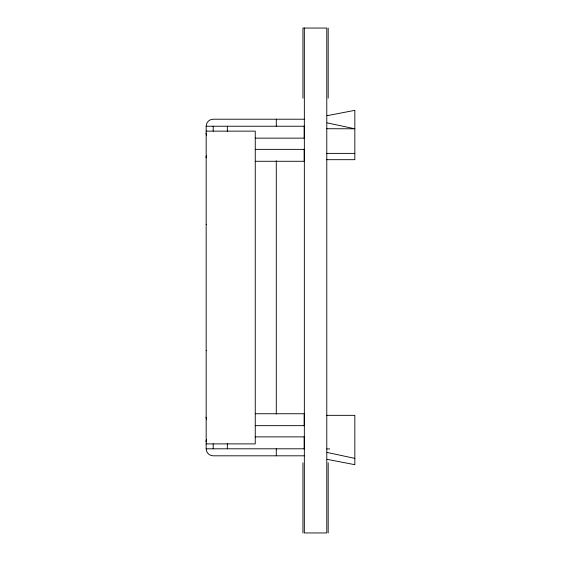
<?xml version="1.0" encoding="UTF-8"?>
<svg xmlns="http://www.w3.org/2000/svg" width="561" height="561" viewBox="0 0 561 561"><rect width="100%" height="100%" fill="white"/><g stroke="black" fill="none" stroke-linecap="round" stroke-linejoin="round"><path stroke-width="0.84" d="M327.189 115.671L354.833 110.342L354.833 159.682L326.783 159.682M326.783 128.728L354.833 128.792L327.189 122.88M304.343 119.213L213.18 119.213A7.013 7.013 0 0 0 206.168 126.225L206.168 448.8A7.013 7.013 0 0 0 213.18 455.812L304.343 455.812M206.168 126.225L304.343 126.225M206.168 131.134L255.255 131.134L255.255 443.891L206.168 443.891M255.255 138.146L304.343 138.146M255.255 149.366L304.343 149.366M326.783 153.384L354.833 153.384M255.374 161.288L304.202 161.288L304.202 149.366M206.168 224.4L206.588 224.4M206.168 350.625L206.588 350.625M255.374 413.738L304.202 413.738L304.202 425.659M326.783 415.343L354.833 415.343L354.833 464.683L327.189 459.354M255.255 425.659L304.343 425.659M255.255 436.879L304.343 436.879M206.168 448.8L304.343 448.8M326.783 448.933L329.728 448.933M327.189 452.461L354.833 458.379M206.588 135.636L206.168 133.238L206.511 135.404M206.588 419.642L206.168 417.244L206.511 419.411M328.185 28.05L328.185 98.175M328.185 462.825L328.185 532.95M304.343 28.05L304.343 532.95L326.783 532.95L326.783 28.05L302.94 28.05L302.94 98.175M304.202 126.225L304.202 138.146M304.202 436.879L304.202 448.8M302.94 462.825L302.94 532.95M276.293 119.213L276.293 126.225M276.293 160.734L276.293 414.102M276.293 448.8L276.293 455.812M227.345 126.225L227.345 131.337M227.345 443.688L227.345 448.8M213.18 126.225L213.18 131.134M213.18 443.891L213.18 448.8M206.252 156.687L206.168 157.781L206.588 155.383L206.252 156.687M206.252 440.694L206.168 441.788L206.588 439.389L206.252 440.694"/></g></svg>
